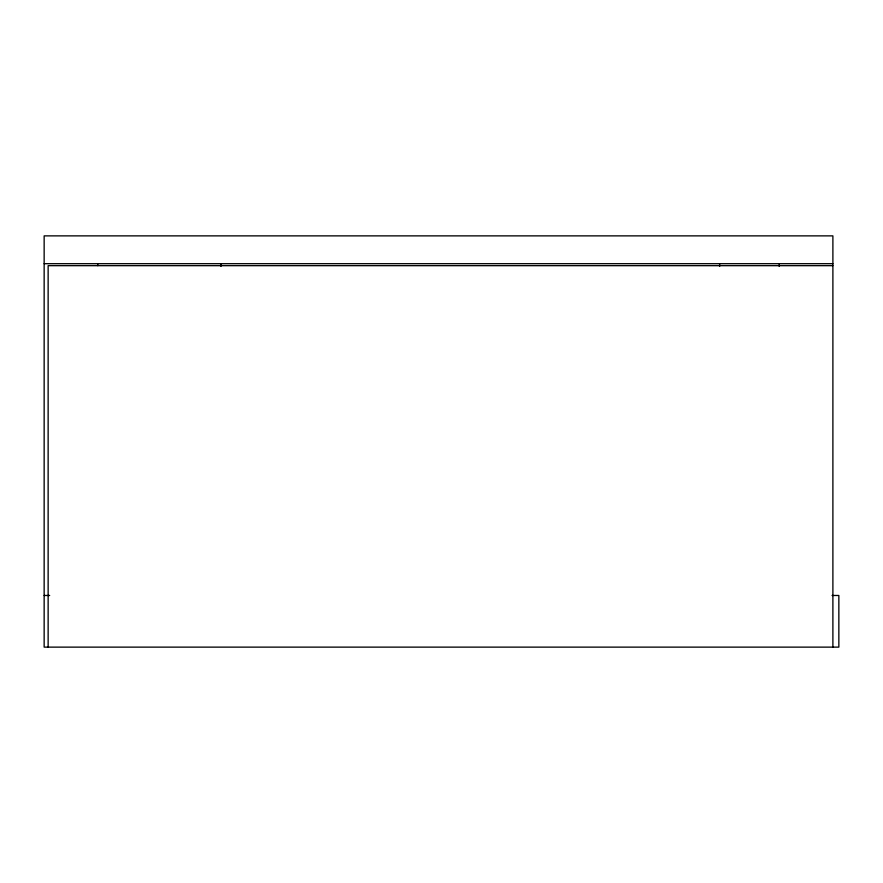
<?xml version="1.0" encoding="UTF-8"?>
<svg xmlns="http://www.w3.org/2000/svg" width="883" height="883" viewBox="0 0 883 883"><rect width="100%" height="100%" fill="white"/><g stroke="black" fill="none" stroke-linecap="round" stroke-linejoin="round"><path stroke-width="1.32" d="M44.15 263.686L832.89 263.686M832.89 265.673L48.135 265.673L48.135 647.129M44.15 595.473L49.669 595.473M832.073 595.473L838.85 595.473L838.85 647.129L44.15 647.129L44.15 235.871L832.89 235.871L832.89 647.129M779.236 263.686L779.236 266.434M719.634 263.686L719.634 266.434M220.982 263.686L220.982 266.434M97.803 263.686L97.803 265.673"/></g></svg>
